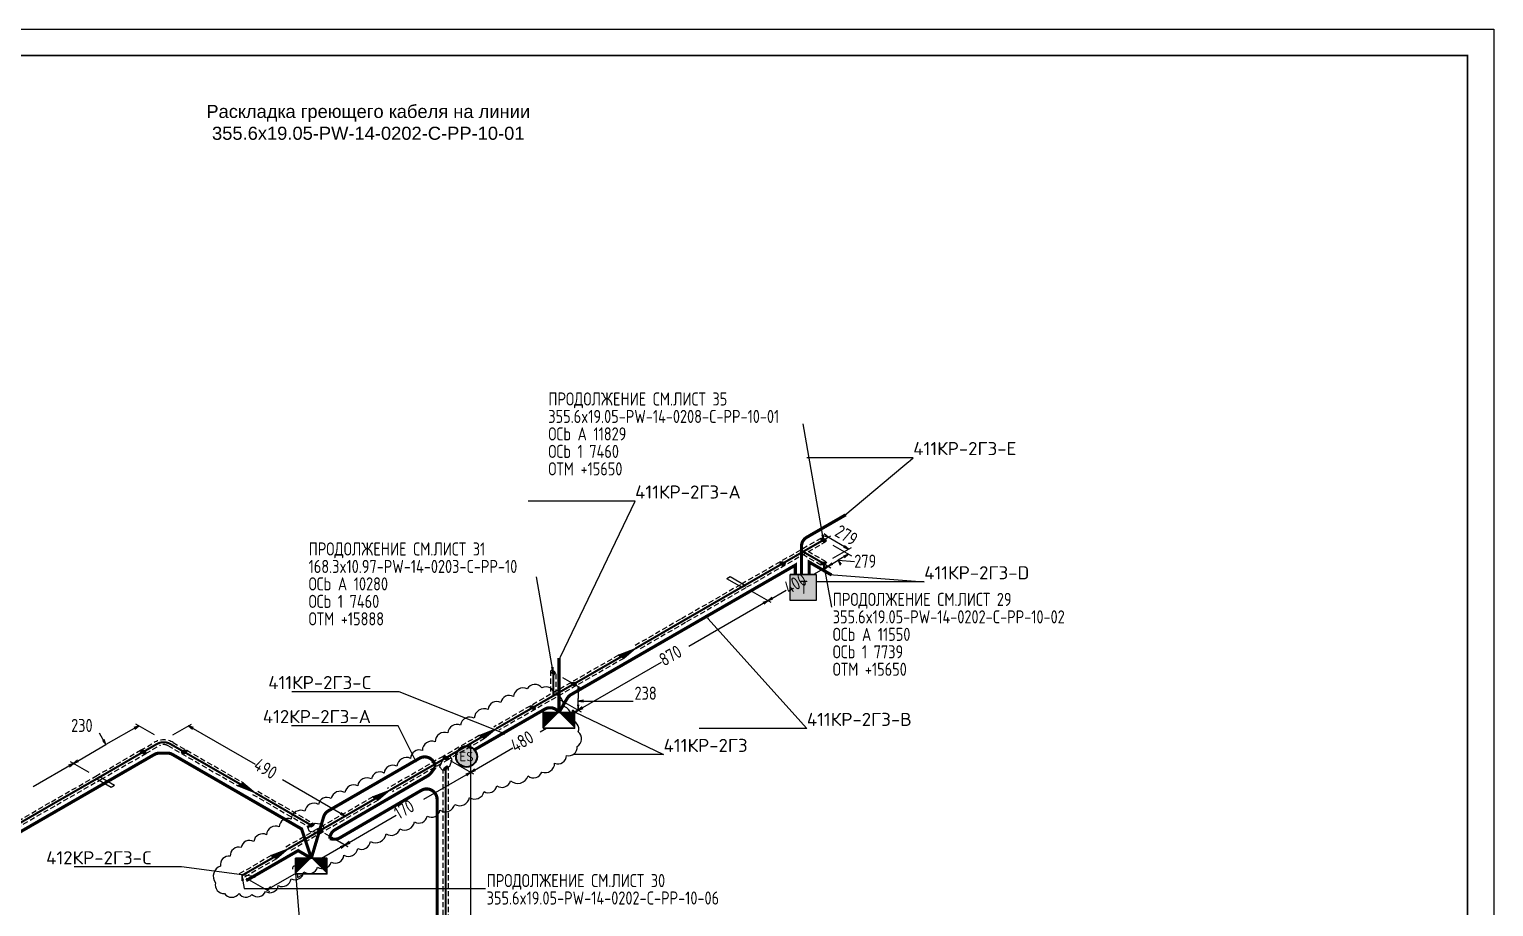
# Model space of a CAD drawing. Header units: millimetres. Extents: x 789 to 1209, y 747 to 1713.
# Drawn here: x 929.5 to 1208.8, y 1206.8 to 1374.2 of the extents above; entities that cross this region are included whole.
import ezdxf
from ezdxf import colors
from ezdxf.entities.mleader import LeaderData, LeaderLine
from ezdxf.enums import TextEntityAlignment as Align
from ezdxf.math import Vec2, Vec3

# ---------------------------------------------------------------- set-up
doc = ezdxf.new("R2010")
doc.units = ezdxf.units.MM
doc.set_wipeout_variables(frame=1)
for name, pattern in [('GT100', [0.5, 0.333333, -0.166667]), ('GT110', [1.5, 1, -0.5]), ('HIDDEN', [0.375, 0.25, -0.125]), ('JIS_02_4.0', [5.5, 4, -1.5])]:
    doc.linetypes.add(name, pattern=pattern)
for name, color, linetype in [('GT_1', 7, 'Continuous'), ('HEAT TRACING', 1, 'Continuous'), ('TRACE', 1, 'HIDDEN')]:
    doc.layers.add(name, color=color, linetype=linetype)
doc.layers.add('HT_Equipment', color=1, linetype='Continuous', lineweight=35)
doc.layers.add('Электрообогрев', color=1, linetype='JIS_02_4.0', lineweight=30)
doc.styles.add('ESKDU', font='eskd_u.shx')
doc.styles.add('HTX1', font='GOST2304A', dxfattribs={"width": 0.98})
doc.styles.add('Pentair Style 1', font='isocpeur.ttf')
doc.styles.get("Standard").update_dxf_attribs({"font": 'txt.shx'})
doc.styles.add('TycoThermal', font='simplex.shx', dxfattribs={"width": 0.8, "height": 2.5})

# ---------------------------------------------------------------- blocks, each defined once
blk = doc.blocks.new('Пит. коробка')
at = {"linetype": 'ByBlock'}
blk.add_wipeout([(-1066526.87, -1146193.52), (-1066520.87, -1146193.52), (-1066520.87, -1146190.52), (-1066526.87, -1146190.52)], dxfattribs=at).dxf.layer = 'Электрообогрев'
at = {"layer": 'Электрообогрев', "linetype": 'ByBlock'}
blk.add_lwpolyline([(-1066526.87, -1146193.52), (-1066520.87, -1146193.52), (-1066520.87, -1146190.52), (-1066526.87, -1146190.52)], close=True, dxfattribs=at)
blk.add_lwpolyline([(-1066526.87, -1146193.52), (-1066525.37, -1146193.52), (-1066523.87, -1146193.52), (-1066522.37, -1146193.52), (-1066520.87, -1146193.52)], dxfattribs=at)
for points in [[(-1066526.87, -1146193.52), (-1066526.87, -1146190.52), (-1066523.87, -1146190.52)], [(-1066520.87, -1146193.52), (-1066520.87, -1146190.52), (-1066523.87, -1146190.52)]]:
    blk.add_solid(points, dxfattribs=at)
blk = doc.blocks.new('_Dot')
at = {"color": 0, "linetype": 'ByBlock', "lineweight": -2}
blk.add_line((-0.5, 0), (-1, 0), dxfattribs=at)
at = {"color": 0, "linetype": 'ByBlock', "const_width": 0.5}
blk.add_lwpolyline([(-0.25, 0, 1), (0.25, 0, 1)], format="xyb", close=True, dxfattribs=at)
blk = doc.blocks.new('GA_END-SEAL')
at = {"layer": 'HT_Equipment', "color": 7, "true_color": 0xffffff, "const_width": 200}
blk.add_lwpolyline([(-100, 0, 1), (100, 0, 1)], format="xyb", close=True, dxfattribs=at)
at = {"layer": 'HT_Equipment'}
blk.add_circle((0, 0), 200, dxfattribs=at)
at = {"layer": 'HT_Equipment', "style": 'Pentair Style 1'}
blk.add_text('ES', height=180, dxfattribs=at).set_placement((0, 0), align=Align.MIDDLE_CENTER)
blk = doc.blocks.new('A$C5FC71D89')
at = {"layer": 'HEAT TRACING', "true_color": 0xffffff}
blk.add_hatch(color=7, dxfattribs=at).paths.add_polyline_path([(2.5, 0), (-2.5, 0), (-2.5, -5), (2.5, -5)])
at = {"layer": 'HEAT TRACING'}
for points in [[(-2.5, -5), (-2.5, 0), (2.5, 0), (2.5, -5), (-2.5, -5)], [(2.5, 0), (1.7, 0), (0, 0), (-1.56, 0), (-2.5, 0)], [(2.5, -5), (1.7, -5), (0, -5), (-1.56, -5), (-2.5, -5)]]:
    blk.add_lwpolyline(points, dxfattribs=at)
at = {"layer": 'HEAT TRACING', "style": 'TycoThermal', "width": 0.8}
blk.add_text('T', height=2.5, dxfattribs=at).set_placement((-0.68, -3.73))

msp = doc.modelspace()

# ---------------------------------------------------------------- linework, layer by layer
at = {"linetype": 'Continuous'}
for p, q in [((788.81, 1374.22), (1208.81, 1374.22)), ((1208.81, 1374.22), (1208.81, 1077.22))]:
    msp.add_line(p, q, dxfattribs=at)
at = {"linetype": 'Continuous', "const_width": 0.3}
msp.add_lwpolyline([(808.81, 1369.22), (1203.81, 1369.22), (1203.81, 1082.22), (808.81, 1082.22)], close=True, dxfattribs=at)
at = {"layer": 'GT_1', "flags": 128}
for points in [[(1081.01, 1276.78), (1077.11, 1298.93)], [(1077.96, 1275.03), (1082.41, 1277.58)], [(1081.01, 1276.78), (1081.01, 1277.08), (1080.56, 1277.03), (1080.46, 1276.78), (1081.01, 1276.48), (1081.46, 1276.53), (1081.56, 1276.78), (1081.01, 1277.08), (1080.56, 1276.83), (1081.36, 1276.78), (1081.36, 1276.58), (1081.01, 1276.58), (1081.01, 1276.78)], [(1080.66, 1277.73), (1081.01, 1276.78), (1081.01, 1277.78)], [(1080.91, 1277.63), (1081.86, 1277.28), (1081.11, 1277.93)], [(1081.86, 1277.28), (1081.61, 1277.43)], [(1085.76, 1275.03), (1081.61, 1277.43)], [(1077.96, 1274.03), (1082.41, 1271.48)], [(1077.96, 1274.03), (1082.41, 1271.48)], [(1082.76, 1275.78), (1086.31, 1273.73)], [(1082.76, 1273.28), (1086.31, 1275.33)], [(1085.76, 1274.03), (1083.81, 1272.93)], [(1084.81, 1275.38), (1085.76, 1275.03), (1085.01, 1275.68)], [(1085.01, 1273.38), (1085.76, 1274.03), (1084.81, 1273.68)], [(1073.21, 1272.28), (1073.21, 1272.58), (1072.76, 1272.53), (1072.66, 1272.28), (1073.21, 1271.98), (1073.66, 1272.03), (1073.76, 1272.28), (1073.21, 1272.58), (1072.76, 1272.33), (1073.56, 1272.28), (1073.56, 1272.08), (1073.21, 1272.08), (1073.21, 1272.28)], [(1081.86, 1271.78), (1079.11, 1270.18)], [(1081.11, 1271.13), (1081.86, 1271.78), (1080.91, 1271.43)], [(1081.36, 1271.33), (1081.01, 1272.28), (1081.01, 1271.28)], [(1081.01, 1272.28), (1082.51, 1263.93)], [(1081.86, 1271.78), (1083.81, 1272.93)], [(1082.61, 1272.43), (1081.86, 1271.78), (1082.81, 1272.13)], [(1084.46, 1272.18), (1083.81, 1272.93), (1084.16, 1271.98)], [(1083.81, 1272.93), (1086.94, 1272.69)], [(1029.46, 1251.53), (1026.26, 1269.73)], [(1066.11, 1268.03), (1063.21, 1269.73), (1062.56, 1269.38)], [(1066.11, 1268.03), (1065.46, 1267.68), (1062.56, 1269.38)], [(1070.41, 1265.18), (1055.31, 1256.43)], [(1067.41, 1266.93), (1070.96, 1264.88)], [(1067.41, 1266.93), (1070.96, 1264.88)], [(1069.66, 1264.53), (1070.41, 1265.18), (1069.46, 1264.83)], [(1070.41, 1265.18), (1073.91, 1267.18)], [(1071.16, 1265.83), (1070.41, 1265.18), (1071.36, 1265.53)], [(1042.41, 1254.48), (1041.86, 1254.78), (1045.16, 1256.08), (1042.91, 1254.18), (1041.91, 1254.78), (1044.91, 1255.93), (1042.86, 1254.23), (1042.01, 1254.73), (1044.61, 1255.78), (1042.81, 1254.28), (1042.06, 1254.68), (1044.36, 1255.58), (1042.71, 1254.28), (1042.11, 1254.63), (1044.11, 1255.48), (1042.66, 1254.33), (1042.21, 1254.58), (1043.81, 1255.28), (1042.56, 1254.38), (1042.26, 1254.58), (1043.61, 1255.18), (1042.51, 1254.43), (1042.36, 1254.53), (1043.31, 1254.98), (1042.46, 1254.48), (1042.41, 1254.48), (1045.16, 1256.08)], [(1029.11, 1252.48), (1029.46, 1251.53), (1029.46, 1252.53)], [(1034.21, 1244.28), (1050.11, 1253.43)], [(1031.21, 1250.53), (1034.76, 1248.48)], [(1033.36, 1249.28), (1033.36, 1249.58), (1032.91, 1249.53), (1032.81, 1249.28), (1033.36, 1248.98), (1033.81, 1249.03), (1033.91, 1249.28), (1033.36, 1249.58), (1032.91, 1249.33), (1033.71, 1249.28), (1033.71, 1249.08), (1033.36, 1249.08), (1033.36, 1249.28)], [(1034.36, 1247.78), (1034.21, 1248.78), (1034.06, 1247.78)], [(1034.21, 1248.78), (1034.21, 1246.53)], [(1030.31, 1246.53), (1034.76, 1243.98)], [(1030.31, 1246.53), (1034.76, 1243.98)], [(1030.31, 1246.53), (1034.76, 1243.98)], [(1034.21, 1244.28), (1034.21, 1246.53)], [(1035.21, 1246.18), (1034.21, 1246.03), (1035.21, 1245.88)], [(1034.21, 1246.03), (1044.71, 1246.03)], [(1025.56, 1244.78), (1025.56, 1245.08), (1025.11, 1245.03), (1025.01, 1244.78), (1025.56, 1244.48), (1026.01, 1244.53), (1026.11, 1244.78), (1025.56, 1245.08), (1025.11, 1244.83), (1025.91, 1244.78), (1025.91, 1244.58), (1025.56, 1244.58), (1025.56, 1244.78)], [(1034.21, 1244.28), (1026.96, 1240.08)], [(1033.46, 1243.63), (1034.21, 1244.28), (1033.26, 1243.93)], [(1034.06, 1245.28), (1034.21, 1244.28), (1034.36, 1245.28)], [(1034.96, 1244.93), (1034.21, 1244.28), (1035.16, 1244.63)], [(950.41, 1241.33), (944.16, 1237.73)], [(949.66, 1240.68), (950.41, 1241.33), (949.46, 1240.98)], [(953.41, 1239.58), (949.86, 1241.63)], [(956.91, 1239.58), (960.46, 1241.63)], [(960.86, 1240.98), (959.91, 1241.33), (960.66, 1240.68)], [(959.91, 1241.33), (972.61, 1233.98)], [(1015.86, 1239.18), (1015.31, 1239.48), (1018.61, 1240.78), (1016.36, 1238.88), (1015.36, 1239.48), (1018.36, 1240.63), (1016.31, 1238.93), (1015.46, 1239.43), (1018.06, 1240.48), (1016.26, 1238.98), (1015.51, 1239.38), (1017.81, 1240.28), (1016.16, 1238.98), (1015.56, 1239.33), (1017.56, 1240.18), (1016.11, 1239.03), (1015.66, 1239.28), (1017.26, 1239.98), (1016.01, 1239.08), (1015.71, 1239.28), (1017.06, 1239.88), (1015.96, 1239.13), (1015.81, 1239.23), (1016.76, 1239.68), (1015.91, 1239.18), (1015.86, 1239.18), (1018.61, 1240.78)], [(937.96, 1234.13), (944.16, 1237.73)], [(944.16, 1237.73), (942.91, 1239.88)], [(943.51, 1238.48), (944.16, 1237.73), (943.81, 1238.68)], [(1010.71, 1236.18), (1014.26, 1238.23)], [(1013.86, 1236.93), (1013.71, 1237.93), (1013.56, 1236.93)], [(1013.71, 1237.93), (1013.71, 1198.03)], [(940.96, 1232.38), (937.41, 1234.43)], [(940.96, 1232.38), (937.41, 1234.43)], [(938.71, 1234.78), (937.96, 1234.13), (938.91, 1234.48)], [(951.26, 1236.33), (951.26, 1236.03), (951.71, 1236.08), (951.81, 1236.33), (951.26, 1236.63), (950.81, 1236.58), (950.71, 1236.33), (951.26, 1236.03), (951.71, 1236.28), (950.91, 1236.33), (950.91, 1236.53), (951.26, 1236.53), (951.26, 1236.33)], [(959.06, 1236.33), (958.51, 1236.33), (958.61, 1236.08), (959.06, 1236.03), (959.61, 1236.33), (959.51, 1236.58), (959.06, 1236.63), (958.51, 1236.33), (958.96, 1236.08), (959.06, 1236.53), (959.41, 1236.53), (959.41, 1236.33), (959.06, 1236.33)], [(1008.96, 1235.18), (1008.31, 1234.78), (1007.76, 1233.48), (1008.31, 1232.83), (1009.71, 1233.63), (1010.16, 1234.88), (1009.71, 1235.58), (1008.96, 1235.18)], [(1008.96, 1235.18), (1008.96, 1235.48), (1008.51, 1235.43), (1008.41, 1235.18), (1008.96, 1234.88), (1009.41, 1234.93), (1009.51, 1235.18), (1008.96, 1235.48), (1008.51, 1235.23), (1009.31, 1235.18), (1009.31, 1234.98), (1008.96, 1234.98), (1008.96, 1235.18)], [(1009.81, 1234.68), (1014.26, 1232.13)], [(1013.71, 1232.43), (1021.76, 1237.08)], [(937.96, 1234.13), (930.26, 1229.68)], [(937.21, 1233.48), (937.96, 1234.13), (937.01, 1233.78)], [(942.26, 1231.28), (942.91, 1231.63), (945.81, 1229.98)], [(1013.71, 1232.43), (1004.71, 1227.23)], [(1008.96, 1233.23), (1008.71, 1232.78), (1008.51, 1232.98), (1008.71, 1233.38), (1009.21, 1233.68), (1009.41, 1233.48), (1009.21, 1233.08), (1008.71, 1232.78), (1008.71, 1233.28), (1009.16, 1233.13), (1009.31, 1233.43), (1009.16, 1233.53), (1008.96, 1233.23)], [(1010.71, 1234.18), (1014.26, 1232.13)], [(1012.96, 1231.78), (1013.71, 1232.43), (1012.76, 1232.08)], [(1014.46, 1233.08), (1013.71, 1232.43), (1014.66, 1232.78)], [(942.26, 1231.28), (945.16, 1229.58), (945.81, 1229.98)], [(972.61, 1228.53), (969.26, 1229.83), (970.31, 1230.43), (972.61, 1228.53), (969.36, 1229.83), (970.31, 1230.38), (972.36, 1228.68), (969.41, 1229.88), (970.21, 1230.33), (972.11, 1228.83), (969.51, 1229.93), (970.16, 1230.33), (971.86, 1228.98), (969.56, 1229.98), (970.06, 1230.28), (971.56, 1229.13), (969.61, 1230.03), (970.01, 1230.23), (971.31, 1229.28), (969.71, 1230.03), (969.96, 1230.18), (971.06, 1229.43), (969.76, 1230.08), (969.86, 1230.13), (970.76, 1229.58), (969.86, 1230.13)], [(989.76, 1224.08), (977.81, 1230.98)], [(995.56, 1227.43), (995.01, 1227.73), (998.31, 1229.03), (996.06, 1227.13), (995.06, 1227.73), (998.06, 1228.88), (996.01, 1227.18), (995.16, 1227.68), (997.76, 1228.73), (995.96, 1227.23), (995.21, 1227.63), (997.51, 1228.53), (995.86, 1227.23), (995.26, 1227.58), (997.26, 1228.43), (995.81, 1227.28), (995.36, 1227.53), (996.96, 1228.23), (995.71, 1227.33), (995.41, 1227.53), (996.76, 1228.13), (995.66, 1227.38), (995.51, 1227.48), (996.46, 1227.93), (995.61, 1227.43), (995.56, 1227.43), (998.31, 1229.03)], [(986.76, 1222.33), (990.31, 1224.38)], [(988.81, 1224.43), (989.76, 1224.08), (989.01, 1224.73)], [(989.76, 1218.58), (999.51, 1224.23)], [(985.01, 1221.33), (984.36, 1220.93), (982.96, 1221.13), (982.66, 1221.93), (984.06, 1222.73), (985.36, 1222.53), (985.76, 1221.73), (985.01, 1221.33)], [(983.31, 1222.33), (982.76, 1222.33), (982.86, 1222.08), (983.31, 1222.03), (983.86, 1222.33), (983.76, 1222.58), (983.31, 1222.63), (982.76, 1222.33), (983.21, 1222.08), (983.31, 1222.53), (983.66, 1222.53), (983.66, 1222.33), (983.31, 1222.33)], [(985.01, 1221.33), (985.01, 1221.63), (984.56, 1221.58), (984.46, 1221.33), (985.01, 1221.03), (985.46, 1221.08), (985.56, 1221.33), (985.01, 1221.63), (984.56, 1221.38), (985.36, 1221.33), (985.36, 1221.13), (985.01, 1221.13), (985.01, 1221.33)], [(985.86, 1220.83), (990.31, 1218.28)], [(976.16, 1216.23), (975.61, 1216.53), (978.91, 1217.83), (976.66, 1215.93), (975.66, 1216.53), (978.66, 1217.68), (976.61, 1215.98), (975.76, 1216.48), (978.36, 1217.53), (976.56, 1216.03), (975.81, 1216.43), (978.11, 1217.33), (976.46, 1216.03), (975.86, 1216.38), (977.86, 1217.23), (976.41, 1216.08), (975.96, 1216.33), (977.56, 1217.03), (976.31, 1216.13), (976.01, 1216.33), (977.36, 1216.93), (976.26, 1216.18), (976.11, 1216.28), (977.06, 1216.73), (976.21, 1216.23), (976.16, 1216.23), (978.91, 1217.83)], [(989.76, 1218.58), (985.26, 1215.98)], [(986.76, 1220.33), (990.31, 1218.28)], [(989.01, 1217.93), (989.76, 1218.58), (988.81, 1218.23)], [(990.51, 1219.23), (989.76, 1218.58), (990.71, 1218.93)], [(970.41, 1211.78), (970.06, 1212.73), (970.06, 1211.73)], [(970.06, 1212.73), (970.51, 1210.28), (1016.51, 1210.28)], [(970.91, 1212.23), (975.36, 1209.68)], [(974.81, 1209.98), (980.06, 1212.98)], [(975.56, 1210.63), (974.81, 1209.98), (975.76, 1210.33)]]:
    msp.add_lwpolyline(points, dxfattribs=at)
at = {"layer": 'GT_1', "linetype": 'GT110', "flags": 128}
for points in [[(1080.51, 1277.08), (1076.61, 1274.83)], [(1081.51, 1276.48), (1077.61, 1274.23)], [(1076.61, 1274.83), (1072.71, 1272.58)], [(1077.61, 1274.23), (1073.71, 1271.98)], [(1080.51, 1271.98), (1076.61, 1274.23)], [(1081.51, 1272.58), (1077.61, 1274.83)], [(1072.71, 1272.58), (1065.16, 1268.23)], [(1073.71, 1271.98), (1066.16, 1267.63)], [(1065.16, 1268.23), (1053.71, 1261.63)], [(1066.16, 1267.63), (1054.71, 1261.03)], [(1053.71, 1261.63), (1044.66, 1256.38)], [(1054.71, 1261.03), (1045.66, 1255.78)], [(1041.91, 1254.78), (1032.86, 1249.58)], [(1042.91, 1254.18), (1033.86, 1248.98)], [(1028.96, 1251.83), (1028.96, 1247.33)], [(1029.96, 1251.23), (1029.96, 1246.73)], [(1032.86, 1249.58), (1028.96, 1247.33)], [(1033.86, 1248.98), (1029.96, 1246.73)], [(1028.96, 1247.33), (1025.06, 1245.08)], [(1029.96, 1246.73), (1026.06, 1244.48)], [(1025.06, 1245.08), (1018.11, 1241.08)], [(1026.06, 1244.48), (1019.11, 1240.48)], [(950.76, 1236.63), (953.36, 1238.13)], [(951.76, 1236.03), (954.36, 1237.53)], [(955.96, 1237.53), (958.56, 1236.03)], [(956.96, 1238.13), (959.56, 1236.63)], [(1015.36, 1239.48), (1008.46, 1235.48)], [(1016.36, 1238.88), (1009.46, 1234.88)], [(942.21, 1231.68), (950.76, 1236.63)], [(943.21, 1231.08), (951.76, 1236.03)], [(958.56, 1236.03), (969.36, 1229.83)], [(959.56, 1236.63), (970.36, 1230.43)], [(1008.46, 1235.48), (997.81, 1229.33)], [(1009.46, 1234.88), (998.81, 1228.73)], [(933.76, 1226.83), (942.21, 1231.68)], [(1008.46, 1194.68), (1008.46, 1232.93)], [(1009.46, 1195.28), (1009.46, 1233.53)], [(934.76, 1226.23), (943.21, 1231.08)], [(973.11, 1228.83), (983.81, 1222.63)], [(920.91, 1219.38), (933.76, 1226.83)], [(921.91, 1218.78), (934.76, 1226.23)], [(972.11, 1228.23), (982.81, 1222.03)], [(995.06, 1227.73), (984.51, 1221.63)], [(996.06, 1227.13), (985.51, 1221.03)], [(984.51, 1221.63), (978.41, 1218.13)], [(985.51, 1221.03), (979.41, 1217.53)], [(975.66, 1216.53), (969.56, 1213.03)], [(976.66, 1215.93), (970.56, 1212.43)]]:
    msp.add_lwpolyline(points, dxfattribs=at)
at = {"layer": 'GT_1', "const_width": 0.4, "flags": 128}
for points in [[(1077.11, 1274.53), (1081.01, 1276.78)], [(1073.21, 1272.28), (1077.11, 1274.53)], [(1077.11, 1274.53), (1081.01, 1272.28)], [(1065.66, 1267.93), (1073.21, 1272.28)], [(1054.21, 1261.33), (1065.66, 1267.93)], [(1045.16, 1256.08), (1054.21, 1261.33)], [(1033.36, 1249.28), (1042.41, 1254.48)], [(1029.46, 1247.03), (1029.46, 1251.53)], [(1029.46, 1247.03), (1033.36, 1249.28)], [(1025.56, 1244.78), (1029.46, 1247.03)], [(1018.61, 1240.78), (1025.56, 1244.78)], [(953.86, 1237.83), (951.26, 1236.33)], [(959.06, 1236.33), (956.46, 1237.83)], [(1008.96, 1235.18), (1015.86, 1239.18)], [(951.26, 1236.33), (942.71, 1231.38)], [(969.86, 1230.13), (959.06, 1236.33)], [(998.31, 1229.03), (1008.96, 1235.18)], [(1008.96, 1233.23), (1008.96, 1194.98)], [(942.71, 1231.38), (934.26, 1226.53)], [(934.26, 1226.53), (921.41, 1219.08)], [(983.31, 1222.33), (972.61, 1228.53)], [(985.01, 1221.33), (995.56, 1227.43)], [(978.91, 1217.83), (985.01, 1221.33)], [(970.06, 1212.73), (976.16, 1216.23)]]:
    msp.add_lwpolyline(points, dxfattribs=at)
at = {"layer": 'GT_1', "linetype": 'GT100', "flags": 128}
for points in [[(1081.01, 1272.28), (1081.01, 1271.98), (1080.56, 1272.03), (1080.46, 1272.28), (1081.01, 1272.58), (1081.46, 1272.53), (1081.56, 1272.28), (1081.01, 1271.98), (1080.56, 1272.23), (1081.36, 1272.28), (1081.36, 1272.48), (1081.01, 1272.48), (1081.01, 1272.28)], [(1029.46, 1251.53), (1029.21, 1251.98), (1029.01, 1251.78), (1029.21, 1251.38), (1029.71, 1251.08), (1029.91, 1251.28), (1029.71, 1251.68), (1029.21, 1251.98), (1029.21, 1251.48), (1029.66, 1251.63), (1029.81, 1251.33), (1029.66, 1251.23), (1029.46, 1251.53)]]:
    msp.add_lwpolyline(points, dxfattribs=at)
at = {"layer": 'GT_1', "linetype": 'GT110', "flags": 128}
for points in [[(956.98, 1238.13, 0.267941), (953.34, 1238.13)], [(955.94, 1237.53, 0.267941), (954.38, 1237.53)]]:
    msp.add_lwpolyline(points, format="xyb", dxfattribs=at)
at = {"layer": 'GT_1', "const_width": 0.4, "flags": 128}
msp.add_lwpolyline([(956.46, 1237.83, 0.267941), (953.86, 1237.83)], format="xyb", dxfattribs=at)
at = {"layer": 'TRACE', "lineweight": 25, "ltscale": 7, "const_width": 0.6, "flags": 128}
msp.add_lwpolyline([(1076.8, 1270.21), (1076.8, 1275.55, -0.267949), (1077.8, 1277.28), (1085.26, 1281.58)], format="xyb", dxfattribs=at)
msp.add_lwpolyline([(1078.28, 1270.21), (1078.28, 1272.54), (1082.51, 1270.1)], dxfattribs=at)

# ---------------------------------------------------------------- block references
at = {"xscale": 0.01, "yscale": 0.01, "zscale": 0.01}
msp.add_blockref('GA_END-SEAL', (1012.93, 1235.44), dxfattribs=at)
at = {"layer": 'TRACE', "lineweight": 25, "ltscale": 0.01}
msp.add_blockref('A$C5FC71D89', (1077.12, 1270.21), dxfattribs=at)

# ---------------------------------------------------------------- texts
at = {"color": 7, "linetype": 'Continuous', "ltscale": 3, "insert": (994.18, 1356.44), "char_height": 2.5, "width": 99.0105, "attachment_point": 5, "style": 'ESKDU'}
msp.add_mtext('{\\fArial|b0|i0|c204|p34;\\C0;Раскладка греющего кабеля на линии \\P355.6x19.05-PW-14-0202-C-PP-10-01}', dxfattribs=at)
at = {"layer": 'GT_1', "style": 'HTX1', "width": 0.98}
for s, p in [('ПРОДОЛЖЕНИЕ СМ.ЛИСТ 35', (1028.52, 1302.42)), ('355.6x19.05-PW-14-0208-C-PP-10-01', (1028.52, 1299.09)), ('ОСЬ A 11829', (1028.52, 1295.76)), ('ОСЬ 1 7460', (1028.52, 1292.42)), ('ОТМ +15650', (1028.52, 1289.09)), ('ПРОДОЛЖЕНИЕ СМ.ЛИСТ 31', (982.81, 1273.8)), ('279', (1086.87, 1271.47)), ('168.3x10.97-PW-14-0203-C-PP-10', (982.81, 1270.47)), ('ОСЬ A 10280', (982.81, 1267.14)), ('ОСЬ 1 7460', (982.81, 1263.8)), ('ПРОДОЛЖЕНИЕ СМ.ЛИСТ 29', (1082.76, 1264.18)), ('ОТМ +15888', (982.81, 1260.47)), ('355.6x19.05-PW-14-0202-C-PP-10-02', (1082.76, 1260.85)), ('ОСЬ A 11550', (1082.76, 1257.51)), ('ОСЬ 1 7739', (1082.76, 1254.18)), ('ОТМ +15650', (1082.76, 1250.85)), ('238', (1044.96, 1246.28)), ('230', (937.52, 1240.13)), ('ПРОДОЛЖЕНИЕ СМ.ЛИСТ 30', (1016.76, 1210.53)), ('355.6x19.05-PW-14-0202-C-PP-10-06', (1016.76, 1207.2))]:
    msp.add_text(s, height=2.5, dxfattribs=at).set_placement(p)
for s, rotation, p in [('279', 330, (1082.95, 1277.65)), ('400', 30, (1074.42, 1266.33)), ('870', 30, (1050.6, 1252.58)), ('480', 30, (1022.25, 1236.2)), ('490', 330, (972.12, 1233.13)), ('170', 30, (1000.02, 1223.35)), ('206', 30, (980.57, 1212.13))]:
    msp.add_text(s, height=2.5, rotation=rotation, dxfattribs=at).set_placement(p)

# ---------------------------------------------------------------- next in the draw order: block references
at = {"layer": 'Электрообогрев', "linetype": 'ByBlock'}
for p in [(1067554.41, 1147434.37), (1067507.18, 1147406.56)]:
    msp.add_blockref('Пит. коробка', p, dxfattribs=at)

# ---------------------------------------------------------------- next in the draw order: leaders
at = {"layer": 'Электрообогрев', "linetype": 'Continuous', "lineweight": 25}
ml = msp.add_multileader_mtext('Standard', dxfattribs=at)
ml.set_content('411КР-2Г3-E', color=256)
ml.set_leader_properties()
ml.set_arrow_properties(name='DOT')
ml.build(insert=Vec2(0, 0))
ml.multileader.update_dxf_attribs({"has_dogleg": 0, "text_left_attachment_type": 6, "text_right_attachment_type": 6, "dogleg_length": 1, "arrow_head_size": 0.5})
ctx = ml.context
ctx.base_point, ctx.char_height, ctx.arrow_head_size, ctx.landing_gap_size, ctx.plane_origin = Vec3(1098.11, 1292.46), 2.5, 0.5, 0, Vec3(1132.87, 1246.7)
ctx.left_attachment, ctx.right_attachment = 6, 6
notes = []
notes.append((ctx, [(0, (1, 1, 0), (1097.61, 1292.46), (1, 0), 0.5, [(0, [(1084.67, 1281.2)], 0, [])])]))
ctx.mtext.insert, ctx.mtext.flow_direction = Vec3(1098.11, 1295.46), 5
ctx.mtext.has_bg_fill, ctx.mtext.bg_color, ctx.mtext.bg_scale_factor, ctx.mtext.bg_transparency, ctx.mtext.use_window_bg_color = 1, -1027028792, 1.5, 0, 1
ml = msp.add_multileader_mtext('Standard', dxfattribs=at)
ml.set_content('411КР-2Г3-D', color=256)
ml.set_leader_properties()
ml.set_arrow_properties(name='DOT')
ml.build(insert=Vec2(0, 0))
ml.multileader.update_dxf_attribs({"has_dogleg": 0, "text_left_attachment_type": 6, "text_right_attachment_type": 6, "dogleg_length": 1, "arrow_head_size": 0.5})
ctx = ml.context
ctx.base_point, ctx.char_height, ctx.arrow_head_size, ctx.landing_gap_size, ctx.plane_origin = Vec3(1100.2, 1268.76), 2.5, 0.5, 0, Vec3(1134.96, 1223)
ctx.left_attachment, ctx.right_attachment = 6, 6
notes.append((ctx, [(0, (1, 1, 0), (1099.7, 1268.76), (1, 0), 0.5, [(0, [(1082.4, 1270.17)], 0, [])])]))
ctx.mtext.insert, ctx.mtext.flow_direction = Vec3(1100.2, 1271.76), 5
ctx.mtext.has_bg_fill, ctx.mtext.bg_color, ctx.mtext.bg_scale_factor, ctx.mtext.bg_transparency, ctx.mtext.use_window_bg_color = 1, -1027028792, 1.5, 0, 1
for ctx, leaders in notes:
    for number, flags, end, landing, length, lines in leaders:
        leader = LeaderData()
        leader.index, (leader.has_last_leader_line, leader.has_dogleg_vector, leader.attachment_direction) = number, flags
        leader.last_leader_point, leader.dogleg_vector, leader.dogleg_length = Vec3(end), Vec3(landing), length
        for number, points, colour, breaks in lines:
            line = LeaderLine()
            line.index, line.vertices, line.color, line.breaks = number, Vec3.list(points), colors.encode_raw_color(colour), breaks
            leader.lines.append(line)
        ctx.leaders.append(leader)

# ---------------------------------------------------------------- next in the draw order: linework, layer by layer
at = {"layer": 'TRACE', "lineweight": 25, "ltscale": 7, "const_width": 0.6, "flags": 128}
msp.add_lwpolyline([(1030.55, 1243.85), (1030.55, 1254.27)], dxfattribs=at)
for points in [[(1030.55, 1243.85), (1030.39, 1244.04, 0.36435), (1027.86, 1244.49), (1014.45, 1236.75)], [(983.32, 1216.04), (981.47, 1221.63), (956.87, 1235.83, 0.132383), (955.86, 1236.1), (954.38, 1236.1, 0.130922), (953.38, 1235.83), (922.19, 1217.82)]]:
    msp.add_lwpolyline(points, format="xyb", dxfattribs=at)

# ---------------------------------------------------------------- next in the draw order: leaders
at = {"layer": 'Электрообогрев', "linetype": 'Continuous', "lineweight": 25}
ml = msp.add_multileader_mtext('Standard', dxfattribs=at)
ml.set_content('411КР-2Г3', color=256)
ml.set_leader_properties()
ml.set_arrow_properties(name='DOT')
ml.build(insert=Vec2(0, 0))
ml.multileader.update_dxf_attribs({"has_dogleg": 0, "text_left_attachment_type": 6, "text_right_attachment_type": 6, "dogleg_length": 1, "arrow_head_size": 0.5})
ctx = ml.context
ctx.base_point, ctx.char_height, ctx.arrow_head_size, ctx.landing_gap_size, ctx.plane_origin = Vec3(1050.5, 1235.82), 2.5, 0.5, 0, Vec3(1011.28, 1187.61)
ctx.left_attachment, ctx.right_attachment = 6, 6
notes = []
notes.append((ctx, [(0, (1, 1, 0), (1050, 1235.82), (1, 0), 0.5, [(0, [(1033.22, 1244.14)], 0, [])])]))
ctx.mtext.insert, ctx.mtext.flow_direction = Vec3(1050.5, 1238.82), 5
ctx.mtext.has_bg_fill, ctx.mtext.bg_color, ctx.mtext.bg_scale_factor, ctx.mtext.bg_transparency, ctx.mtext.use_window_bg_color = 1, -1027028792, 1.5, 0, 1
ml = msp.add_multileader_mtext('Standard', dxfattribs=at)
ml.set_content('412КР-2Г3', color=256)
ml.set_leader_properties()
ml.set_arrow_properties(name='DOT')
ml.build(insert=Vec2(0, 0))
ml.multileader.update_dxf_attribs({"has_dogleg": 0, "text_left_attachment_type": 6, "text_right_attachment_type": 6, "dogleg_length": 1, "arrow_head_size": 0.5})
ctx = ml.context
ctx.base_point, ctx.char_height, ctx.arrow_head_size, ctx.landing_gap_size, ctx.plane_origin = Vec3(981.45, 1198.68), 2.5, 0.5, 0, Vec3(964.05, 1159.8)
ctx.left_attachment, ctx.right_attachment = 6, 6
notes.append((ctx, [(0, (1, 1, 0), (980.95, 1198.68), (1, 0), 0.5, [(0, [(980.32, 1213.04)], 0, [])])]))
ctx.mtext.insert, ctx.mtext.flow_direction = Vec3(981.45, 1201.68), 5
ctx.mtext.has_bg_fill, ctx.mtext.bg_color, ctx.mtext.bg_scale_factor, ctx.mtext.bg_transparency, ctx.mtext.use_window_bg_color = 1, -1027028792, 1.5, 0, 1
for ctx, leaders in notes:
    for number, flags, end, landing, length, lines in leaders:
        leader = LeaderData()
        leader.index, (leader.has_last_leader_line, leader.has_dogleg_vector, leader.attachment_direction) = number, flags
        leader.last_leader_point, leader.dogleg_vector, leader.dogleg_length = Vec3(end), Vec3(landing), length
        for number, points, colour, breaks in lines:
            line = LeaderLine()
            line.index, line.vertices, line.color, line.breaks = number, Vec3.list(points), colors.encode_raw_color(colour), breaks
            leader.lines.append(line)
        ctx.leaders.append(leader)

# ---------------------------------------------------------------- next in the draw order: linework, layer by layer
at = {"layer": 'TRACE', "lineweight": 25, "ltscale": 7, "const_width": 0.6, "flags": 128}
for points in [[(1030.55, 1243.85), (1032.13, 1246.55, -0.129703), (1032.86, 1247.27), (1075.63, 1271.97), (1075.63, 1270.21)], [(983.32, 1216.04), (985.67, 1223.93, -0.191607), (986.59, 1225.09), (1003.94, 1235.11, -0.57735), (1006.94, 1233.38), (1006.12, 1232.28, -0.100451), (1005.52, 1231.76), (987.85, 1221.48, 0.267949), (986.85, 1219.75), (987.58, 1219.68, 0.15729), (988.78, 1219.94), (1004.3, 1228.99, -0.578831), (1007.31, 1227.26), (1007.31, 1155.05, -0.57735), (1004.31, 1153.32), (947.39, 1186.19, -0.57735), (947.39, 1189.65), (961.21, 1197.59)]]:
    msp.add_lwpolyline(points, format="xyb", dxfattribs=at)
msp.add_lwpolyline([(983.32, 1216.04), (980.81, 1217.49), (970.89, 1211.76)], dxfattribs=at)

# ---------------------------------------------------------------- next in the draw order: leaders
at = {"layer": 'Электрообогрев', "linetype": 'Continuous', "lineweight": 25}
ml = msp.add_multileader_mtext('Standard', dxfattribs=at)
ml.set_content('411КР-2Г3-C', color=256)
ml.set_leader_properties()
ml.set_arrow_properties(name='DOT')
ml.build(insert=Vec2(0, 0))
ml.multileader.update_dxf_attribs({"has_dogleg": 0, "text_left_attachment_type": 6, "text_right_attachment_type": 6, "dogleg_length": 1, "arrow_head_size": 0.5})
ctx = ml.context
ctx.base_point, ctx.char_height, ctx.arrow_head_size, ctx.landing_gap_size, ctx.plane_origin = Vec3(975.1, 1247.81), 2.5, 0.5, 0, Vec3(988.22, 1197.42)
ctx.left_attachment, ctx.right_attachment = 6, 6
notes = []
notes.append((ctx, [(1, (1, 1, 0), (1000.6, 1247.81), (-1, 0), 0.5, [(0, [(1020.05, 1239.83)], 0, [])])]))
ctx.mtext.insert, ctx.mtext.flow_direction = Vec3(975.1, 1250.81), 5
ctx.mtext.has_bg_fill, ctx.mtext.bg_color, ctx.mtext.bg_scale_factor, ctx.mtext.bg_transparency, ctx.mtext.use_window_bg_color = 1, -1027028792, 1.5, 0, 1
for ctx, leaders in notes:
    for number, flags, end, landing, length, lines in leaders:
        leader = LeaderData()
        leader.index, (leader.has_last_leader_line, leader.has_dogleg_vector, leader.attachment_direction) = number, flags
        leader.last_leader_point, leader.dogleg_vector, leader.dogleg_length = Vec3(end), Vec3(landing), length
        for number, points, colour, breaks in lines:
            line = LeaderLine()
            line.index, line.vertices, line.color, line.breaks = number, Vec3.list(points), colors.encode_raw_color(colour), breaks
            leader.lines.append(line)
        ctx.leaders.append(leader)

# ---------------------------------------------------------------- next in the draw order: leaders
ml = msp.add_multileader_mtext('Standard', dxfattribs=at)
ml.set_content('411КР-2Г3-B', color=256)
ml.set_leader_properties()
ml.set_arrow_properties(name='DOT')
ml.build(insert=Vec2(0, 0))
ml.multileader.update_dxf_attribs({"has_dogleg": 0, "text_left_attachment_type": 6, "text_right_attachment_type": 6, "dogleg_length": 1, "arrow_head_size": 0.5})
ctx = ml.context
ctx.base_point, ctx.char_height, ctx.arrow_head_size, ctx.landing_gap_size, ctx.plane_origin = Vec3(1077.82, 1240.78), 2.5, 0.5, 0, Vec3(1112.58, 1195.02)
ctx.left_attachment, ctx.right_attachment = 6, 6
notes = []
notes.append((ctx, [(0, (1, 1, 0), (1077.32, 1240.78), (1, 0), 0.5, [(0, [(1058.69, 1262.08)], 0, [])])]))
ctx.mtext.insert, ctx.mtext.flow_direction = Vec3(1077.82, 1243.78), 5
ctx.mtext.has_bg_fill, ctx.mtext.bg_color, ctx.mtext.bg_scale_factor, ctx.mtext.bg_transparency, ctx.mtext.use_window_bg_color = 1, -1027028792, 1.5, 0, 1
ml = msp.add_multileader_mtext('Standard', dxfattribs=at)
ml.set_content('412КР-2Г3-A', color=256)
ml.set_leader_properties()
ml.set_arrow_properties(name='DOT')
ml.build(insert=Vec2(0, 0))
ml.multileader.update_dxf_attribs({"has_dogleg": 0, "text_left_attachment_type": 6, "text_right_attachment_type": 6, "dogleg_length": 1, "arrow_head_size": 0.5})
ctx = ml.context
ctx.base_point, ctx.char_height, ctx.arrow_head_size, ctx.landing_gap_size, ctx.plane_origin = Vec3(974.07, 1241.32), 2.5, 0.5, 0, Vec3(988.03, 1190.93)
ctx.left_attachment, ctx.right_attachment = 6, 6
notes.append((ctx, [(1, (1, 1, 0), (1000.41, 1241.32), (-1, 0), 0.5, [(0, [(1003.22, 1234.6)], 0, [])])]))
ctx.mtext.insert, ctx.mtext.flow_direction = Vec3(974.07, 1244.32), 5
ctx.mtext.has_bg_fill, ctx.mtext.bg_color, ctx.mtext.bg_scale_factor, ctx.mtext.bg_transparency, ctx.mtext.use_window_bg_color = 1, -1027028792, 1.5, 0, 1
ml = msp.add_multileader_mtext('Standard', dxfattribs=at)
ml.set_content('412КР-2Г3-C', color=256)
ml.set_leader_properties()
ml.set_arrow_properties(name='DOT')
ml.build(insert=Vec2(0, 0))
ml.multileader.update_dxf_attribs({"has_dogleg": 0, "text_left_attachment_type": 6, "text_right_attachment_type": 6, "dogleg_length": 1, "arrow_head_size": 0.5})
ctx = ml.context
ctx.base_point, ctx.char_height, ctx.arrow_head_size, ctx.landing_gap_size, ctx.plane_origin = Vec3(932.75, 1214.38), 2.5, 0.5, 0, Vec3(946.68, 1162.61)
ctx.left_attachment, ctx.right_attachment = 6, 6
notes.append((ctx, [(1, (1, 1, 0), (959.08, 1214.38), (-1, 0), 0.5, [(0, [(972.46, 1212.54)], 0, [])])]))
ctx.mtext.insert, ctx.mtext.flow_direction = Vec3(932.75, 1217.38), 5
ctx.mtext.has_bg_fill, ctx.mtext.bg_color, ctx.mtext.bg_scale_factor, ctx.mtext.bg_transparency, ctx.mtext.use_window_bg_color = 1, -1027028792, 1.5, 0, 1
for ctx, leaders in notes:
    for number, flags, end, landing, length, lines in leaders:
        leader = LeaderData()
        leader.index, (leader.has_last_leader_line, leader.has_dogleg_vector, leader.attachment_direction) = number, flags
        leader.last_leader_point, leader.dogleg_vector, leader.dogleg_length = Vec3(end), Vec3(landing), length
        for number, points, colour, breaks in lines:
            line = LeaderLine()
            line.index, line.vertices, line.color, line.breaks = number, Vec3.list(points), colors.encode_raw_color(colour), breaks
            leader.lines.append(line)
        ctx.leaders.append(leader)

# ---------------------------------------------------------------- next in the draw order: linework, layer by layer
at = {"layer": 'HEAT TRACING', "color": 2}
msp.add_lwpolyline([(971.98, 1209.13, 0.520567), (974.6, 1209.69, 0.520567), (974.6, 1209.69, 0.520567), (977.03, 1210.81, 0.520567), (977.03, 1210.81, 0.520567), (979.46, 1212.12, 0.520567), (979.46, 1212.12, 0.520567), (981.89, 1213.43, 0.520567), (981.89, 1213.43, 0.520567), (984.5, 1214.36, 0.520567), (984.5, 1214.36, 0.520567), (987.12, 1215.3, 0.520567), (987.12, 1215.3, 0.520567), (989.55, 1216.6, 0.520567), (989.55, 1216.6, 0.520567), (992.17, 1217.91, 0.520567), (992.17, 1217.91, 0.520567), (994.6, 1219.22, 0.520567), (994.6, 1219.22, 0.520567), (997.59, 1220.71, 0.520567), (997.59, 1220.71, 0.520567), (1000.2, 1221.65, 0.520567), (1000.2, 1221.65, 0.520567), (1003.01, 1222.96, 0.520567), (1003.01, 1222.96, 0.520567), (1005.43, 1224.08, 0.520567), (1005.43, 1224.08, 0.520567), (1007.86, 1225.2, 0.520567), (1007.86, 1225.2, 0.520567), (1010.67, 1226.32, 0.520567), (1010.67, 1226.32, 0.520567), (1013.47, 1227.63, 0.520567), (1013.47, 1227.63, 0.520567), (1016.27, 1228.75, 0.520567), (1016.27, 1228.75, 0.520567), (1018.7, 1229.87, 0.520567), (1018.7, 1229.87, 0.520567), (1021.32, 1230.8, 0.520567), (1021.32, 1230.8, 0.520567), (1024.68, 1231.74, 0.520567), (1024.68, 1231.74, 0.520567), (1027.3, 1232.48, 0.520567), (1027.3, 1232.48, 0.520567), (1029.73, 1234.16, 0.520567), (1029.73, 1234.16, 0.520567), (1031.97, 1235.66, 0.520567), (1031.97, 1235.66, 0.520567), (1034.03, 1237.34, 0.520567), (1034.03, 1237.34, 0.520567), (1034.21, 1240.14, 0.520567), (1034.21, 1240.14, 0.520567), (1032.72, 1242.38, 0.520567), (1032.72, 1242.38, 0.520567), (1031.22, 1245, 0.520567), (1031.22, 1245, 0.520567), (1029.73, 1247.24, 0.520567), (1029.73, 1247.24, 0.520567), (1027.3, 1248.55, 0.520567), (1027.3, 1248.55, 0.520567), (1024.5, 1248.36, 0.520567), (1024.5, 1248.36, 0.520567), (1021.88, 1246.87, 0.520567), (1021.88, 1246.87, 0.520567), (1019.45, 1245.75, 0.520567), (1019.45, 1245.75, 0.520567), (1017.02, 1244.44, 0.520567), (1017.02, 1244.44, 0.520567), (1014.41, 1242.76, 0.520567), (1014.41, 1242.76, 0.520567), (1011.79, 1241.45, 0.520567), (1011.79, 1241.45, 0.520567), (1009.36, 1239.95, 0.520567), (1009.36, 1239.95, 0.520567), (1006.93, 1238.27, 0.520567), (1006.93, 1238.27, 0.520567), (1004.5, 1236.59, 0.520567), (1004.5, 1236.59, 0.520567), (1002.26, 1235.1, 0.520567), (1002.26, 1235.1, 0.520567), (999.64, 1233.6, 0.520567), (999.64, 1233.6, 0.520567), (997.21, 1232.3, 0.520567), (997.21, 1232.3, 0.520567), (994.78, 1231.17, 0.520567), (994.78, 1231.17, 0.520567), (992.17, 1229.87, 0.520567), (992.17, 1229.87, 0.520567), (989.74, 1228.56, 0.520567), (989.74, 1228.56, 0.520567), (987.12, 1227.44, 0.520567), (987.12, 1227.44, 0.520567), (984.69, 1226.32, 0.520567), (984.69, 1226.32, 0.520567), (982.07, 1225.01, 0.520567), (982.07, 1225.01, 0.520567), (979.46, 1223.52, 0.520567), (979.46, 1223.52, 0.520567), (977.22, 1222.02, 0.520567), (977.22, 1222.02, 0.520567), (974.79, 1220.53, 0.520567), (974.79, 1220.53, 0.520567), (972.36, 1219.22, 0.520567), (972.36, 1219.22, 0.520567), (969.93, 1218.1, 0.520567), (969.93, 1218.1, 0.520567), (967.87, 1216.42, 0.520567), (967.87, 1216.42, 0.520567), (966, 1214.55, 0.520567), (966, 1214.55, 0.520567), (965.07, 1211.37, 0.520567), (965.07, 1211.37, 0.520567), (966.75, 1209.32, 0.520567), (966.75, 1209.32, 0.520567), (969.55, 1209.32, 0.520567), (969.55, 1209.32, 0.520567)], format="xyb", close=True, dxfattribs=at)

# ---------------------------------------------------------------- next in the draw order: leaders
at = {"layer": 'Электрообогрев', "linetype": 'Continuous', "lineweight": 25}
ml = msp.add_multileader_mtext('Standard', dxfattribs=at)
ml.set_content('411КР-2Г3-A', color=256)
ml.set_leader_properties()
ml.set_arrow_properties(name='DOT')
ml.build(insert=Vec2(0, 0))
ml.multileader.update_dxf_attribs({"has_dogleg": 0, "text_left_attachment_type": 6, "text_right_attachment_type": 6, "dogleg_length": 1, "arrow_head_size": 0.5})
ctx = ml.context
ctx.base_point, ctx.char_height, ctx.arrow_head_size, ctx.landing_gap_size, ctx.plane_origin = Vec3(1045.07, 1284.17), 2.5, 0.5, 0, Vec3(1058.19, 1233.78)
ctx.left_attachment, ctx.right_attachment = 6, 6
notes = []
notes.append((ctx, [(0, (1, 1, 0), (1044.57, 1284.17), (1, 0), 0.5, [(0, [(1030.61, 1254)], 0, [])])]))
ctx.mtext.insert, ctx.mtext.flow_direction = Vec3(1045.07, 1287.17), 5
ctx.mtext.has_bg_fill, ctx.mtext.bg_color, ctx.mtext.bg_scale_factor, ctx.mtext.bg_transparency, ctx.mtext.use_window_bg_color = 1, -1027028792, 1.5, 0, 1
for ctx, leaders in notes:
    for number, flags, end, landing, length, lines in leaders:
        leader = LeaderData()
        leader.index, (leader.has_last_leader_line, leader.has_dogleg_vector, leader.attachment_direction) = number, flags
        leader.last_leader_point, leader.dogleg_vector, leader.dogleg_length = Vec3(end), Vec3(landing), length
        for number, points, colour, breaks in lines:
            line = LeaderLine()
            line.index, line.vertices, line.color, line.breaks = number, Vec3.list(points), colors.encode_raw_color(colour), breaks
            leader.lines.append(line)
        ctx.leaders.append(leader)

doc.saveas('drawing.dxf')
